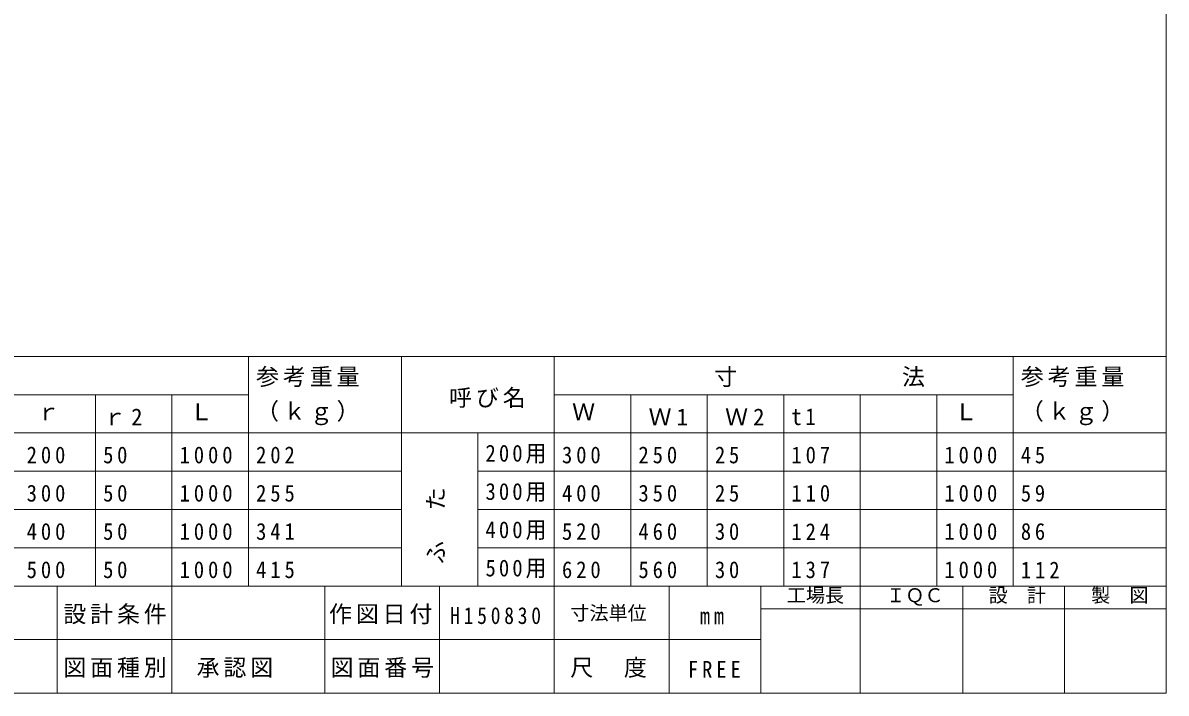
# Model space of a CAD drawing. Units: millimetres, scale not verified. Extents: x -2697 to 2703, y -1855 to 1845.
# Drawn here: x -286 to 2703, y -1855 to -103 of the extents above; entities that cross this region are included whole.
import ezdxf
from ezdxf.enums import TextEntityAlignment as Align

# ---------------------------------------------------------------- set-up
doc = ezdxf.new("R2010")
doc.units = ezdxf.units.MM
doc.header["$LTSCALE"] = 20
doc.layers.add('0-0_通り芯', color=7, linetype='Continuous', lineweight=18)
doc.styles.add('ＭＳ ゴシック', font='')
doc.styles.get('ＭＳ ゴシック').set_extended_font_data('MS Gothic')

msp = doc.modelspace()

# ---------------------------------------------------------------- linework, layer by layer
at = {"layer": '0-0_通り芯', "color": 2}
for p, q in [((2703.47, 1845.45), (2703.47, -1854.55)), ((-2696.53, -1574.55), (2703.47, -1574.55)), ((-196.53, -1574.55), (-196.53, -1854.55)), ((103.47, -1574.55), (103.47, -1854.55)), ((503.47, -1574.55), (503.47, -1854.55)), ((803.47, -1574.55), (803.47, -1854.55)), ((1103.47, -1574.55), (1103.47, -1854.55)), ((1403.47, -1574.55), (1403.47, -1854.55)), ((1643.47, -1574.55), (1643.47, -1854.55)), ((1903.47, -1574.55), (1903.47, -1854.55)), ((2171.47, -1574.55), (2171.47, -1854.55)), ((2437.47, -1574.55), (2437.47, -1854.55)), ((1643.47, -1634.55), (2703.47, -1634.55)), ((-1696.53, -1714.55), (1643.47, -1714.55)), ((-2696.53, -1854.55), (2703.47, -1854.55))]:
    msp.add_line(p, q, dxfattribs=at)
at = {"layer": '0-0_通り芯'}
for p, q in [((-2696.53, -974.55), (703.47, -974.55)), ((303.47, -974.55), (303.47, -1574.55)), ((703.47, -974.55), (2703.47, -974.55)), ((703.47, -974.55), (703.47, -1574.55)), ((1103.47, -974.55), (1103.47, -1574.55)), ((2303.47, -974.55), (2303.47, -1574.55)), ((-2096.53, -1074.55), (303.47, -1074.55)), ((-96.53, -1074.55), (-96.53, -1574.55)), ((103.47, -1074.55), (103.47, -1574.55)), ((1103.47, -1074.55), (2303.47, -1074.55)), ((1303.47, -1074.55), (1303.47, -1574.55)), ((1503.47, -1074.55), (1503.47, -1574.55)), ((1703.47, -1074.55), (1703.47, -1574.55)), ((1903.47, -1074.55), (1903.47, -1574.55)), ((2103.47, -1074.55), (2103.47, -1574.55)), ((-2696.53, -1174.55), (703.47, -1174.55)), ((303.47, -1174.55), (303.47, -1574.55)), ((703.47, -1174.55), (2703.47, -1174.55)), ((903.47, -1174.55), (903.47, -1574.55)), ((-2496.53, -1274.55), (703.47, -1274.55)), ((903.47, -1274.55), (2703.47, -1274.55)), ((-2496.53, -1374.55), (703.47, -1374.55)), ((903.47, -1374.55), (2703.47, -1374.55)), ((-2496.53, -1474.55), (703.47, -1474.55)), ((903.47, -1474.55), (2703.47, -1474.55)), ((-2496.53, -1574.55), (703.47, -1574.55))]:
    msp.add_line(p, q, dxfattribs=at)

# ---------------------------------------------------------------- texts
at = {"layer": '0-0_通り芯', "style": 'ＭＳ ゴシック'}
for s, p in [('Ｌ', (150.02, -1154.55)), ('Ｗ', (1150.02, -1154.55)), ('Ｌ', (2150.01, -1154.55)), ('ｒ', (-249.98, -1154.55))]:
    msp.add_text(s, height=43.99, dxfattribs=at).set_placement(p, align=Align.BOTTOM_LEFT)
at = {"layer": '0-0_通り芯', "color": 4, "style": 'ＭＳ ゴシック'}
for s, p in [('工場長', (1711.36, -1628.06)), ('ＩＱＣ', (1971.36, -1628.06)), ('設\u3000計', (2239.36, -1628.06)), ('製\u3000図', (2507.36, -1628.06)), ('寸法単位', (1145.22, -1674.55))]:
    msp.add_text(s, height=36.66, dxfattribs=at).set_placement(p, align=Align.BOTTOM_LEFT)
at = {"layer": '0-0_通り芯', "char_height": 43.99, "attachment_point": 7, "style": 'ＭＳ ゴシック'}
for s, insert in [('\\T1.17;参考重量', (323.47, -1054.55)), ('\\T1.17;寸\u3000\u3000\u3000\u3000\u3000\u3000法', (1521.24, -1054.55)), ('\\T1.17;参考重量', (2323.47, -1054.55)), ('\\T1.17;呼び名', (828.12, -1109.16)), ('\\T1.17;（ｋｇ）', (323.47, -1154.55)), ('\\T1.17;（ｋｇ）', (2323.47, -1154.55)), ('\\T1.22;ｒ2', (-76.53, -1154.55)), ('\\T1.22;Ｗ1', (1350.02, -1154.55)), ('\\T1.22;Ｗ2', (1550.02, -1154.55)), ('\\T1.36;\\W0.9;t1', (1723.47, -1154.55)), ('\\T1.38;\\W0.9;200', (-276.53, -1254.55)), ('\\T1.36;\\W0.9;50', (-76.53, -1254.55)), ('\\T1.38;\\W0.9;1000', (123.47, -1254.55)), ('\\T1.38;\\W0.9;202', (323.47, -1254.55)), ('\\T1.3;\\W0.9;200用', (923.47, -1254.55)), ('\\T1.38;\\W0.9;300', (1123.47, -1254.55)), ('\\T1.38;\\W0.9;250', (1323.47, -1254.55)), ('\\T1.36;\\W0.9;25', (1523.47, -1254.55)), ('\\T1.38;\\W0.9;107', (1723.47, -1254.55)), ('\\T1.38;\\W0.9;1000', (2123.47, -1254.55)), ('\\T1.36;\\W0.9;45', (2323.47, -1254.55)), ('\\T1.38;\\W0.9;300', (-276.53, -1354.55)), ('\\T1.36;\\W0.9;50', (-76.53, -1354.55)), ('\\T1.38;\\W0.9;1000', (123.47, -1354.55)), ('\\T1.38;\\W0.9;255', (323.47, -1354.55)), ('\\T1.3;\\W0.9;300用', (923.47, -1354.55)), ('\\T1.38;\\W0.9;400', (1123.47, -1354.55)), ('\\T1.38;\\W0.9;350', (1323.47, -1354.55)), ('\\T1.36;\\W0.9;25', (1523.47, -1354.55)), ('\\T1.38;\\W0.9;110', (1723.47, -1354.55)), ('\\T1.38;\\W0.9;1000', (2123.47, -1354.55)), ('\\T1.36;\\W0.9;59', (2323.47, -1354.55)), ('\\T1.3;\\W0.9;400用', (923.47, -1454.55)), ('\\T1.38;\\W0.9;400', (-276.53, -1454.55)), ('\\T1.36;\\W0.9;50', (-76.53, -1454.55)), ('\\T1.38;\\W0.9;1000', (123.47, -1454.55)), ('\\T1.38;\\W0.9;341', (323.47, -1454.55)), ('\\T1.38;\\W0.9;520', (1123.47, -1454.55)), ('\\T1.38;\\W0.9;460', (1323.47, -1454.55)), ('\\T1.36;\\W0.9;30', (1523.47, -1454.55)), ('\\T1.38;\\W0.9;124', (1723.47, -1454.55)), ('\\T1.38;\\W0.9;1000', (2123.47, -1454.55)), ('\\T1.36;\\W0.9;86', (2323.47, -1454.55)), ('\\T1.38;\\W0.9;500', (-276.53, -1554.55)), ('\\T1.36;\\W0.9;50', (-76.53, -1554.55)), ('\\T1.38;\\W0.9;1000', (123.47, -1554.55)), ('\\T1.38;\\W0.9;415', (323.47, -1554.55)), ('\\T1.3;\\W0.9;500用', (923.47, -1554.55)), ('\\T1.38;\\W0.9;620', (1123.47, -1554.55)), ('\\T1.38;\\W0.9;560', (1323.47, -1554.55)), ('\\T1.36;\\W0.9;30', (1523.47, -1554.55)), ('\\T1.38;\\W0.9;137', (1723.47, -1554.55)), ('\\T1.38;\\W0.9;1000', (2123.47, -1554.55)), ('\\T1.38;\\W0.9;112', (2323.47, -1554.55)), ('\\T1.17;設計条件', (-180.63, -1674.55)), ('\\T1.17;作図日付', (514.18, -1674.55)), ('\\T1.39;\\W0.85;H150830', (831.06, -1674.55)), ('\\T1.36;\\W0.9;mm', (1483.77, -1674.55)), ('\\T1.17;図面種別', (-180.63, -1814.55)), ('\\T1.17;承認図', (167.85, -1814.55)), ('\\T1.17;図面番号', (518.23, -1814.55)), ('\\T1.17;尺\u3000度', (1145.22, -1814.55)), ('\\T1.38;\\W0.9;FREE', (1452.67, -1814.55))]:
    msp.add_mtext(s, dxfattribs=dict(at, insert=insert))
at = {"layer": '0-0_通り芯', "insert": (817.63, -1516.94), "char_height": 43.99, "attachment_point": 7, "rotation": 90, "style": 'ＭＳ ゴシック'}
msp.add_mtext('\\T1.17;ふ\u3000た', dxfattribs=at)

doc.saveas('drawing.dxf')
